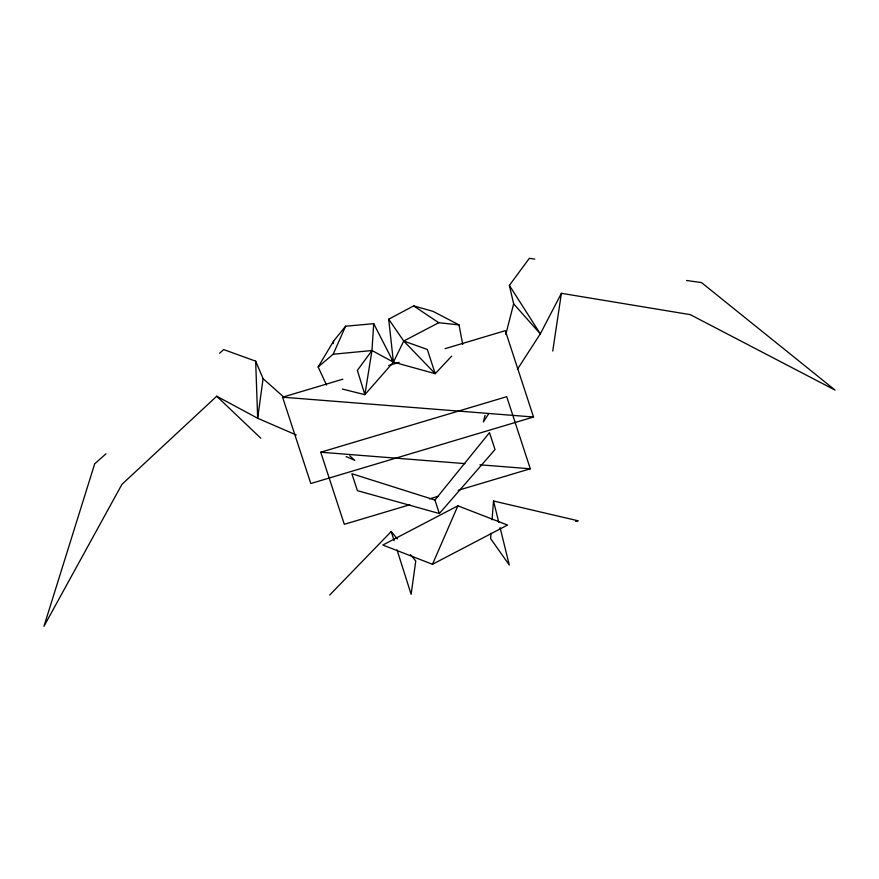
<?xml version="1.0" encoding="UTF-8"?>
<svg xmlns="http://www.w3.org/2000/svg" width="879" height="879" viewBox="0 0 879 879"><rect width="100%" height="100%" fill="white"/><g stroke="black" fill="none" stroke-linecap="round" stroke-linejoin="round"><path stroke-width="1.32" d="M342.392 389.045L364.873 394.671L371.971 350.523L373.718 323.67L345.612 326.219L333.635 341.008L318.154 366.961L326.527 385.079M491.031 533.234L490.625 538.618L509.282 565.01L500.085 527.664M492.064 519.808L493.515 500.997L578.217 520.818L575.558 521.357M219.618 353.215L223.705 349.589L255.668 361.159L263.085 378.651L257.668 418.261L296.278 434.995M552.748 351.04L561.395 293.311L690.257 314.638L835.05 390.089L701.508 282.588L686.598 280.489M333.196 343.678L333.635 341.008M485.065 415.338L483.362 421.975L488.537 413.965M505.821 334.361L513.644 303.826L509.37 285.389L529.367 258.305L534.784 259.074M432.479 564.285L457.882 505.821L507.546 525.049L432.479 564.285L382.815 545.046L457.882 505.821M318.154 366.961L333.163 354.237L345.612 326.219M451.707 356.116L435.204 373.674L393.429 362.126L371.971 350.523L357.368 370.367L364.873 394.671L393.429 362.126L403.736 341.041L438.731 322.714L459.036 324.889L462.706 344.414M561.395 293.311L540.31 333.855L517.379 369.334M434.929 500.019L489.504 432.633L495.031 449.543L439.346 513.534L357.401 490.647L351.875 473.737L434.929 500.019L439.346 513.534M329.713 595.028L391.221 531.542L397.363 538.904M255.668 361.159L257.668 418.261L216.717 396.231L121.939 484.351L43.95 626.331L94.701 463.804L105.963 453.828M391.759 359.994L393.429 362.126L388.694 319.198L413.668 305.903L432.973 311.342L459.036 324.889M445.049 348.677L505.315 330.68L533.531 417.009L310.803 483.527L282.588 397.187L342.854 379.19M388.705 365.499L399.187 362.368M409.79 504.766L344.304 524.313L320.736 452.224L506.722 396.682L530.29 468.782L458.256 490.284M429.435 498.898L438.599 496.152M333.163 354.237L371.971 350.523M282.588 397.187L533.531 417.009M320.736 452.224L464.969 463.618M479.945 464.804L530.29 468.782M403.736 341.041L427.337 349.479L435.204 373.674L403.736 341.041L388.694 319.198M346.095 456.586L354.819 460.365L349.721 455.816M413.668 305.903L438.731 322.714M263.085 378.651L284.488 397.715M216.717 396.231L260.81 438.225M513.644 303.826L540.31 333.855L509.37 285.389M410.515 554.66L415.778 560.967L411.119 594.325L397.022 549.858M373.718 323.67L393.429 362.126M391.221 531.542L394.122 540.695M493.515 500.997L498.767 522.335"/></g></svg>
